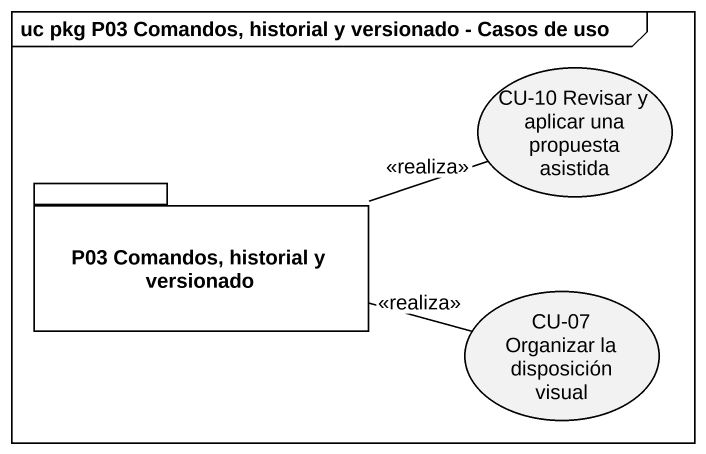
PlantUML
@startuml
mainframe uc pkg P03 Comandos, historial y versionado - Casos de uso
usecase "CU-10 Revisar y aplicar una propuesta asistida" as CU_10_Revisar_y_aplicar_una
package "P03 Comandos, historial y versionado" as P03_Comandos_historial_y {
}
usecase "CU-07 Organizar la disposición visual" as CU_07_Organizar_la
P03_Comandos_historial_y -right- CU_10_Revisar_y_aplicar_una : <<realiza>>
P03_Comandos_historial_y -right- CU_07_Organizar_la : <<realiza>>
@enduml
